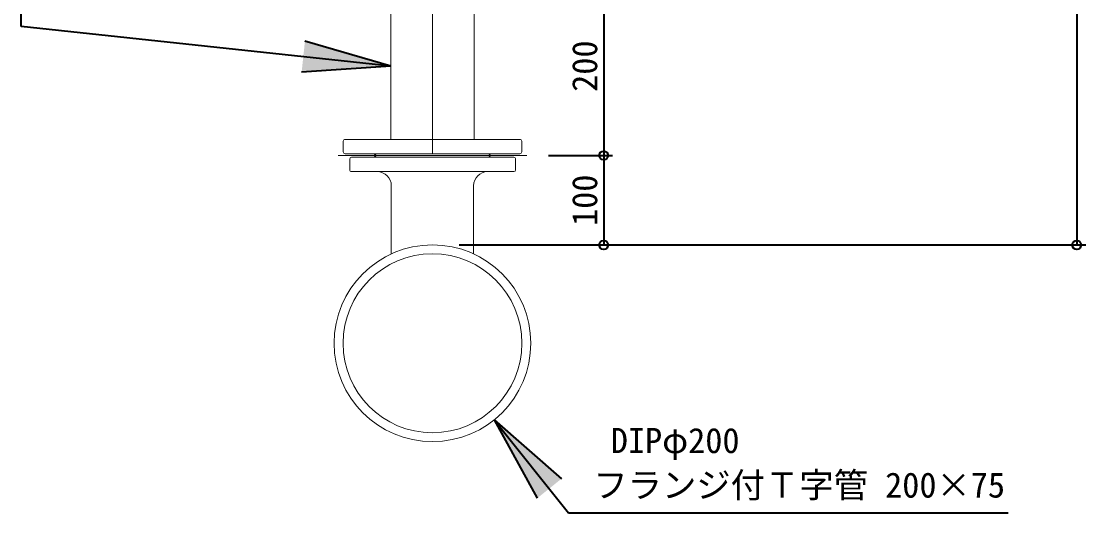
# Model space of a CAD drawing. Units: millimetres at full size, sheet at 1:20. Extents: x -5803 to 5817, y -3160 to 3160.
# Drawn here: x -1248 to -58, y -380 to 169 of the extents above; entities that cross this region are included whole.
import ezdxf
from ezdxf.enums import TextEntityAlignment as Align

# ---------------------------------------------------------------- set-up
doc = ezdxf.new("R2010")
doc.units = ezdxf.units.MM
doc.header["$LTSCALE"] = 20
doc.header["$PDMODE"] = 32
doc.header["$PDSIZE"] = 10
for name, color, linetype, lineweight in [('0-7_TEMP01', 3, 'Continuous', 18), ('0-A_細線', 7, 'Continuous', 9), ('0-E_寸法', 1, 'Continuous', 40), ('1-3_補修弁', 7, 'Continuous', 9)]:
    doc.layers.add(name, color=color, linetype=linetype, lineweight=lineweight)
doc.styles.add('ＭＳ ゴシック', font='')
doc.styles.get('ＭＳ ゴシック').set_extended_font_data('MS Gothic')

msp = doc.modelspace()

# ---------------------------------------------------------------- linework, layer by layer
at = {"layer": '0-7_TEMP01'}
for p, q in [((-788.07, 265.65), (-788.07, 115.66)), ((-788.07, 254.16), (-788.07, 154.16)), ((-788.07, 250.66), (-788.07, 150.66)), ((-788.08, 119.16), (-788.08, 217.16)), ((-788.08, 180.02), (-788.08, 21.16)), ((-682.57, 19.16), (-893.57, 19.16))]:
    msp.add_line(p, q, dxfattribs=at)
at = {"layer": '0-A_細線'}
for p, q in [((-834.58, 37.16), (-834.58, 201.16)), ((-741.58, 37.16), (-741.58, 201.16)), ((-885.84, 37.16), (-690.3, 37.16)), ((-887.85, 23.16), (-887.85, 35.16)), ((-688.3, 23.16), (-688.3, 35.16)), ((-885.84, 21.16), (-690.3, 21.16)), ((-880.57, 15.16), (-880.57, 3.16)), ((-878.57, 17.16), (-697.07, 17.16)), ((-851.07, 19.16), (-853.07, 21.16)), ((-851.07, 19.16), (-853.07, 17.16)), ((-851.07, 19.16), (-725.07, 19.16)), ((-725.07, 19.16), (-723.07, 21.16)), ((-725.07, 19.16), (-723.07, 17.16)), ((-695.07, 15.15), (-695.07, 3.16)), ((-878.57, 1.16), (-697.07, 1.16)), ((-834.07, -14.77), (-834.07, -90.92)), ((-742.07, -14.62), (-742.07, -90.92))]:
    msp.add_line(p, q, dxfattribs=at)
for radius in [110, 100]:
    msp.add_circle((-788.07, -190.84), radius, dxfattribs=at)
for centre, radius, start, end in [((-885.84, 35.16), 2, 90, 180.002), ((-690.3, 35.16), 2, 359.998, 90), ((-885.84, 23.16), 2, 180.002, 270), ((-878.57, 15.16), 2, 90, 179.998), ((-697.07, 15.15), 2, 359.998, 90), ((-690.3, 23.16), 2, 270, 359.998), ((-878.57, 3.16), 2, 179.998, 270), ((-850, -14.77), 15.93, 0, 90), ((-726.14, -14.77), 15.93, 90, 180), ((-697.07, 3.16), 2, 270, 0)]:
    msp.add_arc(centre, radius, start, end, dxfattribs=at)
at = {"layer": '0-E_寸法'}
for p, q in [((-67.56, 919.16), (-67.56, -80.84)), ((-1247.85, 163.29), (-1247.85, 610.5)), ((-596.58, 219.15), (-596.58, 19.16)), ((-834.58, 119.16), (-1247.85, 163.29)), ((-834.58, 119.16), (-930.65, 146.88)), ((-834.58, 119.16), (-934.34, 112.35)), ((-658.3, 19.16), (-586.59, 19.16)), ((-658.3, 19.16), (-586.59, 19.16)), ((-596.58, 19.16), (-596.58, -80.84)), ((-758.07, -80.84), (-57.56, -80.84)), ((-758.07, -80.84), (-586.59, -80.84)), ((-719.16, -276.59), (-635.81, -380.32)), ((-719.16, -276.59), (-643.94, -342.48)), ((-719.16, -276.59), (-671.01, -364.23)), ((-635.81, -380.32), (-144.1, -380.32))]:
    msp.add_line(p, q, dxfattribs=at)
for p in [(-596.58, 19.16), (-596.58, -80.84), (-67.56, -80.84)]:
    msp.add_point(p, dxfattribs=at)
for points in [[(-934.34, 112.35), (-930.65, 146.88), (-834.58, 119.16)], [(-643.94, -342.48), (-671.01, -364.23), (-719.16, -276.59)], [(-643.94, -342.48), (-643.94, -342.48), (-643.94, -342.48)]]:
    msp.add_solid(points, dxfattribs=at)
at = {"layer": '1-3_補修弁'}
msp.add_line((-725.57, 19.16), (-850.57, 19.16), dxfattribs=at)

# ---------------------------------------------------------------- texts
at = {"layer": '0-E_寸法', "style": 'ＭＳ ゴシック'}
for s, p in [('200', (-595.37, 90.35)), ('100', (-595.37, -59.64))]:
    msp.add_text(s, height=28.15, rotation=90, dxfattribs=at).set_placement(p, align=Align.BOTTOM_LEFT)
for s, p in [('DIPφ200', (-588.66, -322.09)), ('フランジ付Ｔ字管 200×75', (-608.18, -371.88))]:
    msp.add_text(s, height=28.15, dxfattribs=at).set_placement(p, align=Align.BOTTOM_LEFT)

doc.saveas('drawing.dxf')
